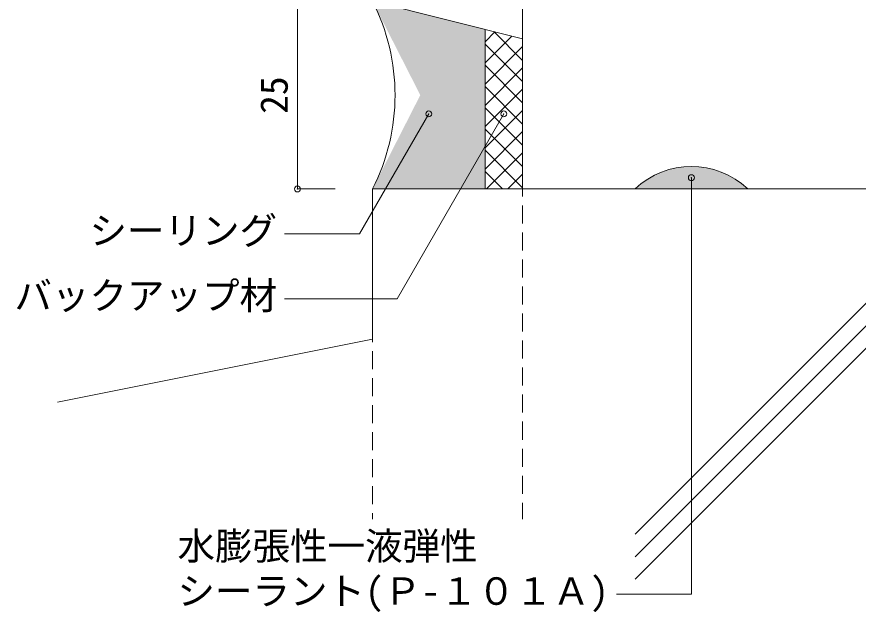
# Model space of a CAD drawing. Units: millimetres at full size, sheet at 1:2; details may follow other scales. Extents: x -280 to 891, y -194 to 194.
# Drawn here: x 453.2 to 565.3, y -152.2 to -72.9 of the extents above; entities that cross this region are included whole.
import ezdxf
from ezdxf.enums import TextEntityAlignment as Align

# ---------------------------------------------------------------- set-up
doc = ezdxf.new("R2010")
doc.units = ezdxf.units.MM
doc.header["$LTSCALE"] = 2
doc.header["$PDMODE"] = 32
doc.header["$PDSIZE"] = 0.8
doc.linetypes.add('DASHED1', pattern=[1.8, 1.2, -0.6])
doc.layers.add('1-0_', color=5, linetype='Continuous', lineweight=9)
doc.styles.add('ＭＳ ゴシック', font='')
doc.styles.get('ＭＳ ゴシック').set_extended_font_data('MS Gothic')

msp = doc.modelspace()

# ---------------------------------------------------------------- hatches: boundary and pattern name
at = {"layer": '1-0_'}
msp.add_hatch(color=8, dxfattribs=at).paths.add_polyline_path([(535.56, -95.8, -0.4), (550.56, -95.8)])

# ---------------------------------------------------------------- linework, layer by layer
at = {"layer": '1-0_', "color": 7, "linetype": 'DASHED1'}
for p, q in [((520.56, 179.2), (520.56, -139.8)), ((500.56, -95.8), (500.56, -139.8))]:
    msp.add_line(p, q, dxfattribs=at)
at = {"layer": '1-0_', "color": 7}
for p, q in [((490.56, -95.8), (490.56, -70.8)), ((500.56, -70.8), (520.56, -75.8)), ((515.56, -74.55), (515.56, -95.8)), ((515.56, -76.189), (516.871, -74.878)), ((516.724, -74.841), (520.56, -78.677)), ((515.56, -79.017), (519.134, -75.443)), ((520.56, -75.8), (520.56, -95.8)), ((515.56, -76.505), (520.56, -81.505)), ((515.56, -81.845), (520.56, -76.845)), ((515.56, -79.334), (520.56, -84.334)), ((515.56, -84.674), (520.56, -79.674)), ((515.56, -82.162), (520.56, -87.162)), ((515.56, -87.502), (520.56, -82.502)), ((515.56, -84.991), (520.56, -89.991)), ((508.06, -85.8), (498.834, -101.781)), ((518.06, -85.8), (503.834, -110.441)), ((515.56, -90.331), (520.56, -85.331)), ((515.56, -87.819), (520.56, -92.819)), ((515.56, -93.159), (520.56, -88.159)), ((515.56, -90.647), (520.56, -95.647)), ((515.748, -95.8), (520.56, -90.988)), ((515.56, -93.476), (517.884, -95.8)), ((518.576, -95.8), (520.56, -93.816)), ((543.06, -94.3), (543.06, -149.8)), ((490.56, -95.8), (495.56, -95.8)), ((520.56, -95.8), (500.56, -95.8)), ((500.56, -95.8), (500.56, -115.8)), ((520.56, -95.8), (757.56, -95.8)), ((488.834, -101.781), (498.834, -101.781)), ((488.834, -110.441), (503.834, -110.441)), ((458.56, -124.2), (500.56, -115.8)), ((543.06, -149.8), (533.06, -149.8))]:
    msp.add_line(p, q, dxfattribs=at)
at = {"layer": '1-0_', "color": 4}
msp.add_line((520.56, -70.8), (520.56, -95.8), dxfattribs=at)
at = {"layer": '1-0_'}
for p, q in [((535.56, -147.8), (587.56, -95.8)), ((535.56, -144.8), (584.56, -95.8)), ((535.56, -141.8), (581.56, -95.8))]:
    msp.add_line(p, q, dxfattribs=at)
at = {"layer": '1-0_', "color": 7}
msp.add_arc((476.018, -83.3), 27.542, 333.00853, 26.99147, dxfattribs=at)
at = {"layer": '1-0_', "color": 2}
msp.add_arc((543.06, -103.675), 10.875, 46.39718, 133.60282, dxfattribs=at)
for p in [(508.06, -85.8), (518.06, -85.8), (543.06, -94.3)]:
    msp.add_point(p, dxfattribs=at)
at = {"layer": '1-0_', "color": 7}
msp.add_point((490.56, -95.8), dxfattribs=at)
at = {"layer": '1-0_', "color": 9}
for points in [[(515.56, -74.55), (506.927, -83.3), (500.56, -70.8)], [(515.56, -74.55), (500.56, -95.8), (506.927, -83.3)], [(515.56, -74.55), (515.56, -95.8), (500.56, -95.8)]]:
    msp.add_solid(points, dxfattribs=at)

# ---------------------------------------------------------------- texts
at = {"layer": '1-0_', "color": 7, "style": 'ＭＳ ゴシック'}
msp.add_text('25', height=3.666, rotation=90, dxfattribs=at).set_placement((490.36, -85.8), align=Align.BOTTOM_LEFT)
for s, p in [('シーリング', (462.834, -104.281)), ('バックアップ材', (452.834, -112.941)), ('水膨張性一液弾性', (474.56, -146.3)), ('シーラント(Ｐ-１０１Ａ)', (474.56, -152.3))]:
    msp.add_text(s, height=3.666, dxfattribs=at).set_placement(p, align=Align.BOTTOM_LEFT)

doc.saveas('drawing.dxf')
